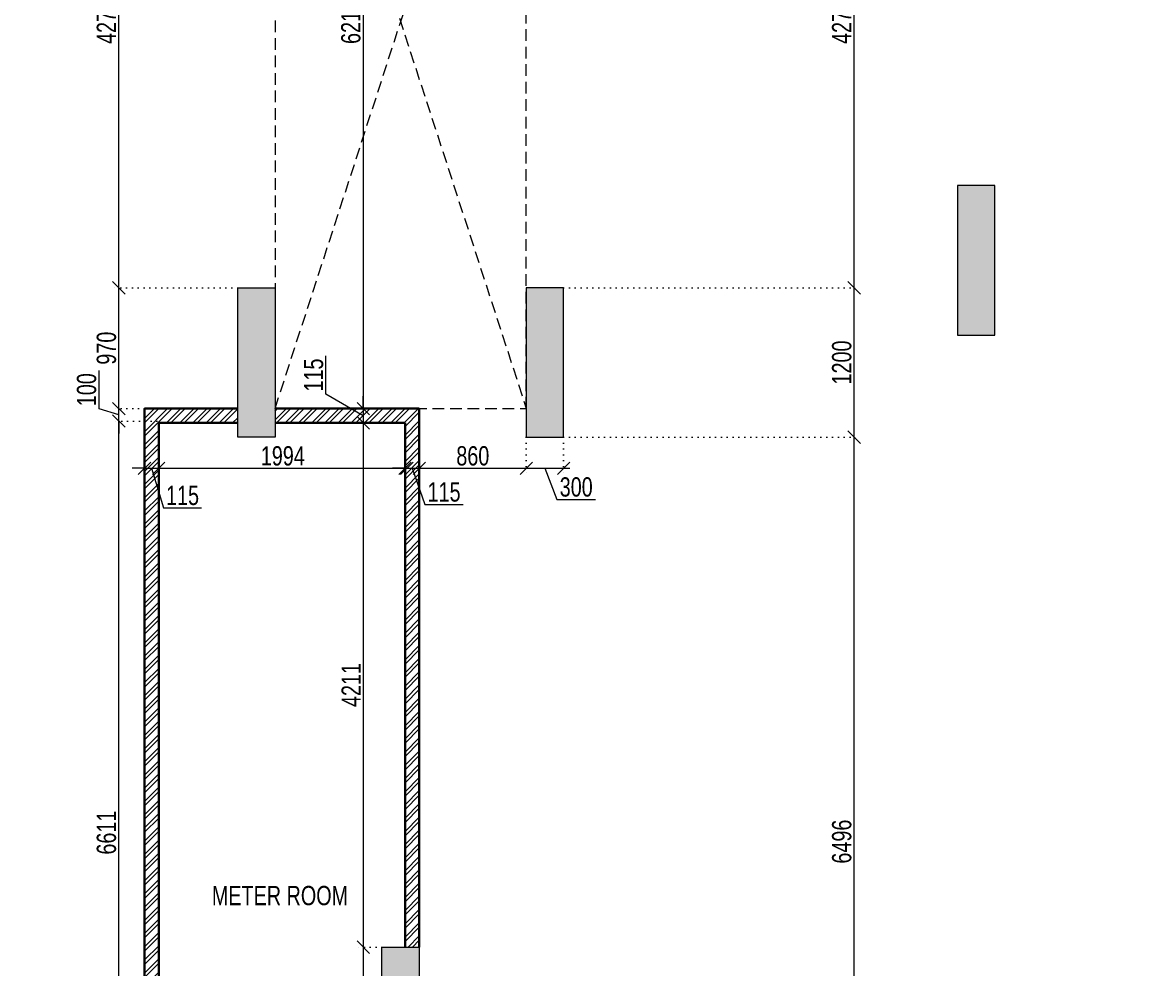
# Model space of a CAD drawing. Header units: inches. Extents: x 785882 to 928568, y 496782 to 576896.
# Drawn here: x 796653 to 805539, y 526168 to 533772 of the extents above; entities that cross this region are included whole.
import ezdxf

# ---------------------------------------------------------------- set-up
doc = ezdxf.new("R2010")
doc.units = ezdxf.units.IN
doc.header["$LTSCALE"] = 750
doc.header["$MEASUREMENT"] = 0
doc.linetypes.add('DOT', pattern=[0.25, 0, -0.25])
doc.linetypes.add('HIDDEN2', pattern=[0.1875, 0.125, -0.0625])
for name, color, linetype, lineweight in [('COLUMN', 5, 'Continuous', 13), ('DIMENSION WORKING-MSA', 222, 'Continuous', 13), ('DOTTED LINE-MSA', 3, 'HIDDEN2', 13), ('TEXT ROOM NAME-MSA', 210, 'Continuous', 13), ('WALL HATCH-MSA', 251, 'Continuous', 9), ('WALL-MSA', 32, 'Continuous', 30)]:
    doc.layers.add(name, color=color, linetype=linetype, lineweight=lineweight)
doc.layers.add('R.C.C HATCH-MSA', color=250, linetype='Continuous')
doc.styles.add('AR', font='swisscl.ttf')
doc.styles.add('MtXpl_Swis721_LtCn_B', font='swisscl.ttf')
doc.dimstyles.new('WORKING DIM', dxfattribs={"dimtxt": 155, "dimasz": 100, "dimexe": 50, "dimexo": 0, "dimgap": 20, "dimtad": 1, "dimdec": 0, "dimzin": 0, "dimdsep": 46, "dimtxsty": 'AR', "dimblk": 'OBLIQUE', "dimcen": 0.09, "dimdle": 50, "dimclrd": 256, "dimclre": 250, "dimclrt": 256, "dimadec": 0, "dimazin": 0, "dimtfac": 1, "dimtdec": 0, "dimtofl": 0, "dimtmove": 1, "dimatfit": 0, "dimfxl": 1, "dimtolj": 1, "dimtzin": 0, "dimlwd": -1, "dimlwe": -1, "dimarcsym": 0})

# ---------------------------------------------------------------- blocks, each defined once
blk = doc.blocks.new('_Oblique')
at = {"color": 0, "linetype": 'ByBlock', "lineweight": -2}
blk.add_line((-0.5, -0.5), (0.5, 0.5), dxfattribs=at)
blk = doc.blocks.new('*D2716')
at = {"layer": 'Defpoints', "color": 0, "ltscale": 0.25, "transparency": 16777216}
for p in [(801004.5, 530438), (803339.3, 530438), (801623.7, 523942.1)]:
    blk.add_point(p, dxfattribs=at)
at = {"layer": 'DIMENSION WORKING-MSA', "ltscale": 0.25, "transparency": 16777216}
blk.add_line((803339.3, 523892.1), (803339.3, 530488), dxfattribs=at)
at = {"layer": 'DIMENSION WORKING-MSA', "color": 250, "linetype": 'DOT', "ltscale": 0.25, "transparency": 16777216}
for p, q in [((801004.5, 530438), (803389.3, 530438)), ((801623.7, 523942.1), (803389.3, 523942.1))]:
    blk.add_line(p, q, dxfattribs=at)
at = {"layer": 'DIMENSION WORKING-MSA', "ltscale": 0.25, "transparency": 16777216, "xscale": 100, "yscale": 100, "zscale": 100}
for p, rotation in [((803339.3, 530438), 90), ((803339.3, 523942.1), 270)]:
    blk.add_blockref('_Oblique', p, dxfattribs=dict(at, rotation=rotation))
at = {"layer": 'DIMENSION WORKING-MSA', "ltscale": 0.25, "transparency": 16777216, "insert": (803239.9, 527190), "char_height": 155, "attachment_point": 5, "rotation": 90, "style": 'AR'}
blk.add_mtext('\\A1;6496', dxfattribs=at)
blk = doc.blocks.new('*D2717')
at = {"layer": 'Defpoints', "color": 0, "ltscale": 0.25, "transparency": 16777216}
for p in [(801004.5, 531638), (803339.3, 531638), (801004.5, 530438)]:
    blk.add_point(p, dxfattribs=at)
at = {"layer": 'DIMENSION WORKING-MSA', "color": 250, "linetype": 'DOT', "ltscale": 0.25, "transparency": 16777216}
for p, q in [((801004.5, 531638), (803389.3, 531638)), ((801004.5, 530438), (803389.3, 530438))]:
    blk.add_line(p, q, dxfattribs=at)
at = {"layer": 'DIMENSION WORKING-MSA', "ltscale": 0.25, "transparency": 16777216}
blk.add_line((803339.3, 530388), (803339.3, 531688), dxfattribs=at)
at = {"layer": 'DIMENSION WORKING-MSA', "ltscale": 0.25, "transparency": 16777216, "xscale": 100, "yscale": 100, "zscale": 100}
for p, rotation in [((803339.3, 531638), 90), ((803339.3, 530438), 270)]:
    blk.add_blockref('_Oblique', p, dxfattribs=dict(at, rotation=rotation))
at = {"layer": 'DIMENSION WORKING-MSA', "ltscale": 0.25, "transparency": 16777216, "insert": (803239.9, 531038), "char_height": 155, "attachment_point": 5, "rotation": 90, "style": 'AR'}
blk.add_mtext('\\A1;1200', dxfattribs=at)
blk = doc.blocks.new('*D2718')
at = {"layer": 'Defpoints', "color": 0, "ltscale": 0.25, "transparency": 16777216}
for p in [(801004.5, 535908.3), (803339.3, 535908.3), (801004.5, 531638)]:
    blk.add_point(p, dxfattribs=at)
at = {"layer": 'DIMENSION WORKING-MSA', "color": 250, "linetype": 'DOT', "ltscale": 0.25, "transparency": 16777216}
for p, q in [((801004.5, 535908.3), (803389.3, 535908.3)), ((801004.5, 531638), (803389.3, 531638))]:
    blk.add_line(p, q, dxfattribs=at)
at = {"layer": 'DIMENSION WORKING-MSA', "ltscale": 0.25, "transparency": 16777216}
blk.add_line((803339.3, 531588), (803339.3, 535958.3), dxfattribs=at)
at = {"layer": 'DIMENSION WORKING-MSA', "ltscale": 0.25, "transparency": 16777216, "xscale": 100, "yscale": 100, "zscale": 100}
for p, rotation in [((803339.3, 535908.3), 90), ((803339.3, 531638), 270)]:
    blk.add_blockref('_Oblique', p, dxfattribs=dict(at, rotation=rotation))
at = {"layer": 'DIMENSION WORKING-MSA', "ltscale": 0.25, "transparency": 16777216, "insert": (803239.9, 533773.1), "char_height": 155, "attachment_point": 5, "rotation": 90, "style": 'AR'}
blk.add_mtext('\\A1;4270', dxfattribs=at)
blk = doc.blocks.new('*D2423')
at = {"layer": 'Defpoints', "color": 0, "ltscale": 0.25, "transparency": 16777216}
for p in [(797430.5, 530568), (797736.1, 530568), (797751.1, 523957.1)]:
    blk.add_point(p, dxfattribs=at)
at = {"layer": 'DIMENSION WORKING-MSA', "ltscale": 0.25, "transparency": 16777216}
blk.add_line((797430.5, 523907.1), (797430.5, 530618), dxfattribs=at)
at = {"layer": 'DIMENSION WORKING-MSA', "color": 250, "linetype": 'DOT', "ltscale": 0.25, "transparency": 16777216}
for p, q in [((797736.1, 530568), (797380.5, 530568)), ((797751.1, 523957.1), (797380.5, 523957.1))]:
    blk.add_line(p, q, dxfattribs=at)
at = {"layer": 'DIMENSION WORKING-MSA', "ltscale": 0.25, "transparency": 16777216, "xscale": 100, "yscale": 100, "zscale": 100}
for p, rotation in [((797430.5, 530568), 90), ((797430.5, 523957.1), 270)]:
    blk.add_blockref('_Oblique', p, dxfattribs=dict(at, rotation=rotation))
at = {"layer": 'DIMENSION WORKING-MSA', "ltscale": 0.25, "transparency": 16777216, "insert": (797331.1, 527262.5), "char_height": 155, "attachment_point": 5, "rotation": 90, "style": 'AR'}
blk.add_mtext('\\A1;6611', dxfattribs=at)
blk = doc.blocks.new('*D2424')
at = {"layer": 'Defpoints', "color": 0, "ltscale": 0.25, "transparency": 16777216}
for p in [(797430.5, 530668), (797636.1, 530668), (797736.1, 530568)]:
    blk.add_point(p, dxfattribs=at)
at = {"layer": 'DIMENSION WORKING-MSA', "ltscale": 0.25, "transparency": 16777216}
for p, q in [((797271.1, 530665.8), (797271.1, 530973)), ((797430.5, 530668), (797430.5, 530768)), ((797430.5, 530618), (797271.1, 530665.8)), ((797430.5, 530568), (797430.5, 530668)), ((797430.5, 530568), (797430.5, 530468))]:
    blk.add_line(p, q, dxfattribs=at)
at = {"layer": 'DIMENSION WORKING-MSA', "color": 250, "linetype": 'DOT', "ltscale": 0.25, "transparency": 16777216}
for p, q in [((797636.1, 530668), (797380.5, 530668)), ((797736.1, 530568), (797380.5, 530568))]:
    blk.add_line(p, q, dxfattribs=at)
at = {"layer": 'DIMENSION WORKING-MSA', "ltscale": 0.25, "transparency": 16777216, "xscale": 100, "yscale": 100, "zscale": 100}
for p, rotation in [((797430.5, 530668), 270), ((797430.5, 530568), 90)]:
    blk.add_blockref('_Oblique', p, dxfattribs=dict(at, rotation=rotation))
at = {"layer": 'DIMENSION WORKING-MSA', "ltscale": 0.25, "transparency": 16777216, "insert": (797171.7, 530819.4), "char_height": 155, "attachment_point": 5, "rotation": 90, "style": 'AR'}
blk.add_mtext('\\A1;100', dxfattribs=at)
blk = doc.blocks.new('*D2425')
at = {"layer": 'Defpoints', "color": 0, "ltscale": 0.25, "transparency": 16777216}
for p in [(797430.5, 531638), (798385.2, 531638), (797636.1, 530668)]:
    blk.add_point(p, dxfattribs=at)
at = {"layer": 'DIMENSION WORKING-MSA', "color": 250, "linetype": 'DOT', "ltscale": 0.25, "transparency": 16777216}
for p, q in [((798385.2, 531638), (797380.5, 531638)), ((797636.1, 530668), (797380.5, 530668))]:
    blk.add_line(p, q, dxfattribs=at)
at = {"layer": 'DIMENSION WORKING-MSA', "ltscale": 0.25, "transparency": 16777216}
blk.add_line((797430.5, 530618), (797430.5, 531688), dxfattribs=at)
at = {"layer": 'DIMENSION WORKING-MSA', "ltscale": 0.25, "transparency": 16777216, "xscale": 100, "yscale": 100, "zscale": 100}
for p, rotation in [((797430.5, 531638), 90), ((797430.5, 530668), 270)]:
    blk.add_blockref('_Oblique', p, dxfattribs=dict(at, rotation=rotation))
at = {"layer": 'DIMENSION WORKING-MSA', "ltscale": 0.25, "transparency": 16777216, "insert": (797331.1, 531153), "char_height": 155, "attachment_point": 5, "rotation": 90, "style": 'AR'}
blk.add_mtext('\\A1;970', dxfattribs=at)
blk = doc.blocks.new('*D2426')
at = {"layer": 'Defpoints', "color": 0, "ltscale": 0.25, "transparency": 16777216}
for p in [(797430.5, 535908.3), (798385.2, 535908.3), (798385.2, 531638)]:
    blk.add_point(p, dxfattribs=at)
at = {"layer": 'DIMENSION WORKING-MSA', "color": 250, "linetype": 'DOT', "ltscale": 0.25, "transparency": 16777216}
for p, q in [((798385.2, 535908.3), (797380.5, 535908.3)), ((798385.2, 531638), (797380.5, 531638))]:
    blk.add_line(p, q, dxfattribs=at)
at = {"layer": 'DIMENSION WORKING-MSA', "ltscale": 0.25, "transparency": 16777216}
blk.add_line((797430.5, 531588), (797430.5, 535958.3), dxfattribs=at)
at = {"layer": 'DIMENSION WORKING-MSA', "ltscale": 0.25, "transparency": 16777216, "xscale": 100, "yscale": 100, "zscale": 100}
for p, rotation in [((797430.5, 535908.3), 90), ((797430.5, 531638), 270)]:
    blk.add_blockref('_Oblique', p, dxfattribs=dict(at, rotation=rotation))
at = {"layer": 'DIMENSION WORKING-MSA', "ltscale": 0.25, "transparency": 16777216, "insert": (797331.1, 533773.1), "char_height": 155, "attachment_point": 5, "rotation": 90, "style": 'AR'}
blk.add_mtext('\\A1;4270', dxfattribs=at)
blk = doc.blocks.new('*D2455')
at = {"layer": 'Defpoints', "color": 0, "ltscale": 0.25, "transparency": 16777216}
for p in [(797751.1, 530188), (799744.9, 530188), (799744.9, 530188)]:
    blk.add_point(p, dxfattribs=at)
at = {"layer": 'DIMENSION WORKING-MSA', "ltscale": 0.25, "transparency": 16777216}
blk.add_line((797701.1, 530188), (799794.9, 530188), dxfattribs=at)
at = {"layer": 'DIMENSION WORKING-MSA', "color": 250, "linetype": 'DOT', "ltscale": 0.25, "transparency": 16777216}
for p, q in [((797751.1, 530188), (797751.1, 530138)), ((799744.9, 530188), (799744.9, 530138))]:
    blk.add_line(p, q, dxfattribs=at)
at = {"layer": 'DIMENSION WORKING-MSA', "ltscale": 0.25, "transparency": 16777216, "xscale": 100, "yscale": 100, "zscale": 100, "rotation": 180}
blk.add_blockref('_Oblique', (797751.1, 530188), dxfattribs=at)
at = {"layer": 'DIMENSION WORKING-MSA', "ltscale": 0.25, "transparency": 16777216, "xscale": 100, "yscale": 100, "zscale": 100}
blk.add_blockref('_Oblique', (799744.9, 530188), dxfattribs=at)
at = {"layer": 'DIMENSION WORKING-MSA', "ltscale": 0.25, "transparency": 16777216, "insert": (798748, 530287.2), "char_height": 155, "attachment_point": 5, "style": 'AR'}
blk.add_mtext('\\A1;1994', dxfattribs=at)
blk = doc.blocks.new('*D2456')
at = {"layer": 'Defpoints', "color": 0, "ltscale": 0.25, "transparency": 16777216}
for p in [(799729.9, 530188), (799844.9, 530188), (799844.9, 530188)]:
    blk.add_point(p, dxfattribs=at)
at = {"layer": 'DIMENSION WORKING-MSA', "color": 250, "linetype": 'DOT', "ltscale": 0.25, "transparency": 16777216}
for p, q in [((799729.9, 530188), (799729.9, 530238)), ((799844.9, 530188), (799844.9, 530138))]:
    blk.add_line(p, q, dxfattribs=at)
at = {"layer": 'DIMENSION WORKING-MSA', "ltscale": 0.25, "transparency": 16777216}
for p, q in [((799729.9, 530188), (799629.9, 530188)), ((799729.9, 530188), (799844.9, 530188)), ((799787.4, 530188), (799890.3, 529898)), ((799844.9, 530188), (799944.9, 530188)), ((799890.3, 529898), (800197.2, 529898))]:
    blk.add_line(p, q, dxfattribs=at)
at = {"layer": 'DIMENSION WORKING-MSA', "ltscale": 0.25, "transparency": 16777216, "xscale": 100, "yscale": 100, "zscale": 100}
blk.add_blockref('_Oblique', (799729.9, 530188), dxfattribs=at)
at = {"layer": 'DIMENSION WORKING-MSA', "ltscale": 0.25, "transparency": 16777216, "xscale": 100, "yscale": 100, "zscale": 100, "rotation": 180}
blk.add_blockref('_Oblique', (799844.9, 530188), dxfattribs=at)
at = {"layer": 'DIMENSION WORKING-MSA', "ltscale": 0.25, "transparency": 16777216, "insert": (800043.8, 529997.1), "char_height": 155, "attachment_point": 5, "style": 'AR'}
blk.add_mtext('\\A1;115', dxfattribs=at)
blk = doc.blocks.new('*D2457')
at = {"layer": 'Defpoints', "color": 0, "ltscale": 0.25, "transparency": 16777216}
for p in [(800704.5, 530438), (799844.9, 530188), (800704.5, 530188)]:
    blk.add_point(p, dxfattribs=at)
at = {"layer": 'DIMENSION WORKING-MSA', "color": 250, "linetype": 'DOT', "ltscale": 0.25, "transparency": 16777216}
for p, q in [((800704.5, 530438), (800704.5, 530138)), ((799844.9, 530188), (799844.9, 530238))]:
    blk.add_line(p, q, dxfattribs=at)
at = {"layer": 'DIMENSION WORKING-MSA', "ltscale": 0.25, "transparency": 16777216}
blk.add_line((799794.9, 530188), (800754.5, 530188), dxfattribs=at)
at = {"layer": 'DIMENSION WORKING-MSA', "ltscale": 0.25, "transparency": 16777216, "xscale": 100, "yscale": 100, "zscale": 100, "rotation": 180}
blk.add_blockref('_Oblique', (799844.9, 530188), dxfattribs=at)
at = {"layer": 'DIMENSION WORKING-MSA', "ltscale": 0.25, "transparency": 16777216, "xscale": 100, "yscale": 100, "zscale": 100}
blk.add_blockref('_Oblique', (800704.5, 530188), dxfattribs=at)
at = {"layer": 'DIMENSION WORKING-MSA', "ltscale": 0.25, "transparency": 16777216, "insert": (800274.7, 530287.3), "char_height": 155, "attachment_point": 5, "style": 'AR'}
blk.add_mtext('\\A1;860', dxfattribs=at)
blk = doc.blocks.new('*D2458')
at = {"layer": 'Defpoints', "color": 0, "ltscale": 0.25, "transparency": 16777216}
for p in [(800704.5, 530438), (801004.5, 530438), (801004.5, 530188)]:
    blk.add_point(p, dxfattribs=at)
at = {"layer": 'DIMENSION WORKING-MSA', "color": 250, "linetype": 'DOT', "ltscale": 0.25, "transparency": 16777216}
for p, q in [((800704.5, 530438), (800704.5, 530138)), ((801004.5, 530438), (801004.5, 530138))]:
    blk.add_line(p, q, dxfattribs=at)
at = {"layer": 'DIMENSION WORKING-MSA', "ltscale": 0.25, "transparency": 16777216}
for p, q in [((800654.5, 530188), (801054.5, 530188)), ((800854.5, 530188), (800950.1, 529938)), ((800950.1, 529938), (801261.1, 529938))]:
    blk.add_line(p, q, dxfattribs=at)
at = {"layer": 'DIMENSION WORKING-MSA', "ltscale": 0.25, "transparency": 16777216, "xscale": 100, "yscale": 100, "zscale": 100, "rotation": 180}
blk.add_blockref('_Oblique', (800704.5, 530188), dxfattribs=at)
at = {"layer": 'DIMENSION WORKING-MSA', "ltscale": 0.25, "transparency": 16777216, "xscale": 100, "yscale": 100, "zscale": 100}
blk.add_blockref('_Oblique', (801004.5, 530188), dxfattribs=at)
at = {"layer": 'DIMENSION WORKING-MSA', "ltscale": 0.25, "transparency": 16777216, "insert": (801105.6, 530037.4), "char_height": 155, "attachment_point": 5, "style": 'AR'}
blk.add_mtext('\\A1;300', dxfattribs=at)
blk = doc.blocks.new('*D2468')
at = {"layer": 'Defpoints', "color": 0, "ltscale": 0.25, "transparency": 16777216}
for p in [(797636.1, 530188), (797751.1, 530188), (797751.1, 530188)]:
    blk.add_point(p, dxfattribs=at)
at = {"layer": 'DIMENSION WORKING-MSA', "ltscale": 0.25, "transparency": 16777216}
for p, q in [((797636.1, 530188), (797536.1, 530188)), ((797636.1, 530188), (797751.1, 530188)), ((797693.6, 530188), (797788.8, 529870.7)), ((797751.1, 530188), (797851.1, 530188)), ((797788.8, 529870.7), (798095.6, 529870.7))]:
    blk.add_line(p, q, dxfattribs=at)
at = {"layer": 'DIMENSION WORKING-MSA', "color": 250, "linetype": 'DOT', "ltscale": 0.25, "transparency": 16777216}
for p, q in [((797636.1, 530188), (797636.1, 530138)), ((797751.1, 530188), (797751.1, 530138))]:
    blk.add_line(p, q, dxfattribs=at)
at = {"layer": 'DIMENSION WORKING-MSA', "ltscale": 0.25, "transparency": 16777216, "xscale": 100, "yscale": 100, "zscale": 100}
blk.add_blockref('_Oblique', (797636.1, 530188), dxfattribs=at)
at = {"layer": 'DIMENSION WORKING-MSA', "ltscale": 0.25, "transparency": 16777216, "xscale": 100, "yscale": 100, "zscale": 100, "rotation": 180}
blk.add_blockref('_Oblique', (797751.1, 530188), dxfattribs=at)
at = {"layer": 'DIMENSION WORKING-MSA', "ltscale": 0.25, "transparency": 16777216, "insert": (797942.2, 529969.8), "char_height": 155, "attachment_point": 5, "style": 'AR'}
blk.add_mtext('\\A1;115', dxfattribs=at)
blk = doc.blocks.new('*D2473')
at = {"layer": 'Defpoints', "color": 0, "ltscale": 0.25, "transparency": 16777216}
for p in [(799394.9, 536878.3), (799394.9, 530668), (799394.9, 530668)]:
    blk.add_point(p, dxfattribs=at)
at = {"layer": 'DIMENSION WORKING-MSA', "ltscale": 0.25, "transparency": 16777216}
blk.add_line((799394.9, 536928.3), (799394.9, 530618), dxfattribs=at)
at = {"layer": 'DIMENSION WORKING-MSA', "color": 250, "linetype": 'DOT', "ltscale": 0.25, "transparency": 16777216}
for p, q in [((799394.9, 536878.3), (799444.9, 536878.3)), ((799394.9, 530668), (799444.9, 530668))]:
    blk.add_line(p, q, dxfattribs=at)
at = {"layer": 'DIMENSION WORKING-MSA', "ltscale": 0.25, "transparency": 16777216, "xscale": 100, "yscale": 100, "zscale": 100}
for p, rotation in [((799394.9, 536878.3), 90), ((799394.9, 530668), 270)]:
    blk.add_blockref('_Oblique', p, dxfattribs=dict(at, rotation=rotation))
at = {"layer": 'DIMENSION WORKING-MSA', "ltscale": 0.25, "transparency": 16777216, "insert": (799295.5, 533773.1), "char_height": 155, "attachment_point": 5, "rotation": 90, "style": 'AR'}
blk.add_mtext('\\A1;6210', dxfattribs=at)
blk = doc.blocks.new('*D2474')
at = {"layer": 'Defpoints', "color": 0, "ltscale": 0.25, "transparency": 16777216}
for p in [(799394.9, 530668), (799394.9, 530553), (799394.9, 530553)]:
    blk.add_point(p, dxfattribs=at)
at = {"layer": 'DIMENSION WORKING-MSA', "ltscale": 0.25, "transparency": 16777216}
for p, q in [((799094.9, 530783.9), (799094.9, 531090.7)), ((799394.9, 530610.5), (799094.9, 530783.9)), ((799394.9, 530668), (799394.9, 530768)), ((799394.9, 530668), (799394.9, 530553)), ((799394.9, 530553), (799394.9, 530453))]:
    blk.add_line(p, q, dxfattribs=at)
at = {"layer": 'DIMENSION WORKING-MSA', "color": 250, "linetype": 'DOT', "ltscale": 0.25, "transparency": 16777216}
for p, q in [((799394.9, 530668), (799344.9, 530668)), ((799394.9, 530553), (799444.9, 530553))]:
    blk.add_line(p, q, dxfattribs=at)
at = {"layer": 'DIMENSION WORKING-MSA', "ltscale": 0.25, "transparency": 16777216, "xscale": 100, "yscale": 100, "zscale": 100}
for p, rotation in [((799394.9, 530668), 270), ((799394.9, 530553), 90)]:
    blk.add_blockref('_Oblique', p, dxfattribs=dict(at, rotation=rotation))
at = {"layer": 'DIMENSION WORKING-MSA', "ltscale": 0.25, "transparency": 16777216, "insert": (798995.8, 530937.3), "char_height": 155, "attachment_point": 5, "rotation": 90, "style": 'AR'}
blk.add_mtext('\\A1;115', dxfattribs=at)
blk = doc.blocks.new('*D2475')
at = {"layer": 'Defpoints', "color": 0, "ltscale": 0.25, "transparency": 16777216}
for p in [(799394.9, 530553), (799394.9, 526342.1), (799544.9, 526342.1)]:
    blk.add_point(p, dxfattribs=at)
at = {"layer": 'DIMENSION WORKING-MSA', "ltscale": 0.25, "transparency": 16777216}
blk.add_line((799394.9, 530603), (799394.9, 526292.1), dxfattribs=at)
at = {"layer": 'DIMENSION WORKING-MSA', "color": 250, "linetype": 'DOT', "ltscale": 0.25, "transparency": 16777216}
for p, q in [((799394.9, 530553), (799444.9, 530553)), ((799544.9, 526342.1), (799344.9, 526342.1))]:
    blk.add_line(p, q, dxfattribs=at)
at = {"layer": 'DIMENSION WORKING-MSA', "ltscale": 0.25, "transparency": 16777216, "xscale": 100, "yscale": 100, "zscale": 100}
for p, rotation in [((799394.9, 530553), 90), ((799394.9, 526342.1), 270)]:
    blk.add_blockref('_Oblique', p, dxfattribs=dict(at, rotation=rotation))
at = {"layer": 'DIMENSION WORKING-MSA', "ltscale": 0.25, "transparency": 16777216, "insert": (799297.1, 528447.5), "char_height": 155, "attachment_point": 5, "rotation": 90, "style": 'AR'}
blk.add_mtext('\\A1;4211', dxfattribs=at)
blk = doc.blocks.new('*D2476')
at = {"layer": 'Defpoints', "color": 0, "ltscale": 0.25, "transparency": 16777216}
for p in [(799544.9, 526342.1), (799394.9, 525142.1), (799544.9, 525142.1)]:
    blk.add_point(p, dxfattribs=at)
at = {"layer": 'DIMENSION WORKING-MSA', "color": 250, "linetype": 'DOT', "ltscale": 0.25, "transparency": 16777216}
for p, q in [((799544.9, 526342.1), (799344.9, 526342.1)), ((799544.9, 525142.1), (799344.9, 525142.1))]:
    blk.add_line(p, q, dxfattribs=at)
at = {"layer": 'DIMENSION WORKING-MSA', "ltscale": 0.25, "transparency": 16777216}
blk.add_line((799394.9, 526392.1), (799394.9, 525092.1), dxfattribs=at)
at = {"layer": 'DIMENSION WORKING-MSA', "ltscale": 0.25, "transparency": 16777216, "xscale": 100, "yscale": 100, "zscale": 100}
for p, rotation in [((799394.9, 526342.1), 90), ((799394.9, 525142.1), 270)]:
    blk.add_blockref('_Oblique', p, dxfattribs=dict(at, rotation=rotation))
at = {"layer": 'DIMENSION WORKING-MSA', "ltscale": 0.25, "transparency": 16777216, "insert": (799295.5, 525742.1), "char_height": 155, "attachment_point": 5, "rotation": 90, "style": 'AR'}
blk.add_mtext('\\A1;1200', dxfattribs=at)
blk = doc.blocks.new('BLOCK-I & J BASEMENT 2 TO GROUND COLOUMN')
at = {"layer": 'R.C.C HATCH-MSA'}
h = blk.add_hatch(color=256, dxfattribs=at)
h.dxf.hatch_style = 1
h.paths.add_polyline_path([(15138.6, -30746.7), (14838.5, -30746.7), (14838.5, -31946.7), (15138.6, -31946.7)])
h.paths.add_polyline_path([(5587.8, -30746.7), (5887.8, -30746.7), (5887.8, -31946.7), (5587.8, -31946.7)])
h.paths.add_polyline_path([(18173.9, -30746.7), (18173.9, -31046.7), (19373.9, -31046.7), (19373.9, -30746.7)])
h.paths.add_polyline_path([(2552.6, -30746.7), (2552.6, -31046.7), (1352.6, -31046.7), (1352.6, -30746.7)])
h.paths.add_polyline_path([(11672.9, -31567.4), (11372.9, -31567.4), (11372.9, -32767.4), (11672.9, -32767.4)])
h.paths.add_polyline_path([(9053.5, -31567.4), (9353.5, -31567.4), (9353.5, -32767.4), (9053.5, -32767.4)])
h.paths.add_polyline_path([(1866.7, -36193.6), (1866.7, -36493.6), (666.7, -36493.6), (666.7, -36193.6)])
h.paths.add_polyline_path([(20059.7, -36193.6), (20059.7, -36493.6), (18859.7, -36493.6), (18859.7, -36193.6)])
h.paths.add_polyline_path([(5887.8, -37763.3), (5887.8, -38063.3), (4687.8, -38063.3), (4687.8, -37763.3)])
h.paths.add_polyline_path([(2495.4, -39281.1), (2495.4, -39581.1), (1295.4, -39581.1), (1295.4, -39281.1)])
h.paths.add_polyline_path([(18231, -39281.1), (18231, -39581.1), (19431, -39581.1), (19431, -39281.1)])
h.paths.add_polyline_path([(10513.2, -38063.3), (10213.2, -38063.3), (10213.2, -36863.3), (10513.2, -36863.3)])
h.paths.add_polyline_path([(15138.6, -28117.8), (14838.5, -28117.8), (14838.5, -26917.8), (15138.6, -26917.8)])
h.paths.add_polyline_path([(5587.8, -28117.8), (5887.8, -28117.8), (5887.8, -26917.8), (5587.8, -26917.8)])
h.paths.add_polyline_path([(18173.9, -28117.8), (18173.9, -27817.8), (19373.9, -27817.8), (19373.9, -28117.8)])
h.paths.add_polyline_path([(2552.6, -28117.8), (2552.6, -27817.8), (1352.6, -27817.8), (1352.6, -28117.8)])
h.paths.add_polyline_path([(11672.9, -27297.1), (11372.9, -27297.1), (11372.9, -26097.1), (11672.9, -26097.1)])
h.paths.add_polyline_path([(9053.5, -27297.1), (9353.5, -27297.1), (9353.5, -26097.1), (9053.5, -26097.1)])
h.paths.add_polyline_path([(1866.7, -22670.9), (1866.7, -22370.9), (666.7, -22370.9), (666.7, -22670.9)])
h.paths.add_polyline_path([(20059.7, -22670.9), (20059.7, -22370.9), (18859.7, -22370.9), (18859.7, -22670.9)])
h.paths.add_polyline_path([(5887.8, -21101.2), (5887.8, -20801.2), (4687.8, -20801.2), (4687.8, -21101.2)])
h.paths.add_polyline_path([(2495.4, -19583.4), (2495.4, -19283.4), (1295.4, -19283.4), (1295.4, -19583.4)])
h.paths.add_polyline_path([(18231, -19583.4), (18231, -19283.4), (19431, -19283.4), (19431, -19583.4)])
h.paths.add_polyline_path([(10513.2, -20801.2), (10213.2, -20801.2), (10213.2, -22001.2), (10513.2, -22001.2)])
h.paths.add_polyline_path([(11277.6, -17832.2), (11277.6, -17532.2), (12477.6, -17532.2), (12477.6, -17832.2)])
h.paths.add_polyline_path([(9448.8, -17832.2), (9448.8, -17532.2), (8248.8, -17532.2), (8248.8, -17832.2)])
h.paths.add_polyline_path([(15810.1, -15622.4), (15810.1, -15322.4), (17010.1, -15322.4), (17010.1, -15622.4)])
h.paths.add_polyline_path([(4916.3, -15622.4), (4916.3, -15322.4), (3716.3, -15322.4), (3716.3, -15622.4)])
h.paths.add_polyline_path([(20726.4, -13444.5), (20726.4, -13144.5), (19131, -13144.5), (19131, -13444.5)])
h.paths.add_polyline_path([(0, -13444.5), (0, -13144.5), (1595.4, -13144.5), (1595.4, -13444.5)])
h.paths.add_polyline_path([(9448.8, -12590.5), (9148.8, -12590.5), (9148.8, -11390.5), (9448.8, -11390.5)])
h.paths.add_polyline_path([(11277.6, -12590.5), (11577.6, -12590.5), (11577.6, -11390.5), (11277.6, -11390.5)])
h.paths.add_polyline_path([(14200.1, -11620.5), (16640.1, -11620.5), (16640.1, -8952.1), (14200.1, -8952.1), (14200.1, -9182.1), (16410.1, -9182.1), (16410.1, -11390.5), (14200.1, -11390.5)])
h.paths.add_polyline_path([(6526.3, -11620.5), (4086.3, -11620.5), (4086.3, -8952.1), (6526.3, -8952.1), (6526.3, -9182.1), (4316.3, -9182.1), (4316.3, -11390.5), (6526.3, -11390.5)])
h.paths.add_polyline_path([(8229.6, -9182.1), (7929.6, -9182.1), (7929.6, -7982.1), (8229.6, -7982.1)])
h.paths.add_polyline_path([(8229.6, -3464.6), (7929.6, -3464.6), (7929.6, -4664.6), (8229.6, -4664.6)])
h.paths.add_polyline_path([(1200, -7353.3), (1200, -7053.3), (0, -7053.3), (0, -7353.3)])
h.paths.add_polyline_path([(3582.8, -4238.3), (3582.8, -3938.3), (2382.8, -3938.3), (2382.8, -4238.3)])
h.paths.add_polyline_path([(8229.6, -609.6), (7929.6, -609.6), (7929.6, -1809.6), (8229.6, -1809.6)])
h.paths.add_polyline_path([(3582.8, 0), (3282.8, 0), (3282.8, -1200), (3582.8, -1200)])
h.paths.add_polyline_path([(0, 0), (0, -300), (1200, -300), (1200, 0)])
h.paths.add_polyline_path([(12496.8, -9182.1), (12796.8, -9182.1), (12796.8, -7982.1), (12496.8, -7982.1)])
h.paths.add_polyline_path([(12496.8, -3464.6), (12796.8, -3464.6), (12796.8, -4664.6), (12496.8, -4664.6)])
h.paths.add_polyline_path([(19526.4, -7353.3), (19526.4, -7053.3), (20726.4, -7053.3), (20726.4, -7353.3)])
h.paths.add_polyline_path([(17143.6, -4238.3), (17143.6, -3938.3), (18343.6, -3938.3), (18343.6, -4238.3)])
h.paths.add_polyline_path([(12496.8, -609.6), (12796.8, -609.6), (12796.8, -1809.6), (12496.8, -1809.6)])
h.paths.add_polyline_path([(17143.6, 0), (17443.6, 0), (17443.6, -1200), (17143.6, -1200)])
h.paths.add_polyline_path([(20726.4, 0), (20726.4, -300), (19526.4, -300), (19526.4, 0)])
h.paths.add_polyline_path([(11277.6, -41032.3), (11277.6, -41332.3), (12477.6, -41332.3), (12477.6, -41032.3)])
h.paths.add_polyline_path([(9448.8, -41032.3), (9448.8, -41332.3), (8248.8, -41332.3), (8248.8, -41032.3)])
h.paths.add_polyline_path([(4916.3, -43242.1), (4916.3, -43542.1), (3716.3, -43542.1), (3716.3, -43242.1)])
h.paths.add_polyline_path([(0, -45420), (0, -45720), (1595.4, -45720), (1595.4, -45420)])
h.paths.add_polyline_path([(15810.1, -43242.1), (15810.1, -43542.1), (17010.1, -43542.1), (17010.1, -43242.1)])
h.paths.add_polyline_path([(20726.4, -45420), (20726.4, -45720), (19131, -45720), (19131, -45420)])
h.paths.add_polyline_path([(9448.8, -46274), (9148.8, -46274), (9148.8, -47474), (9448.8, -47474)])
h.paths.add_polyline_path([(11277.6, -46274), (11577.6, -46274), (11577.6, -47474), (11277.6, -47474)])
h.paths.add_polyline_path([(14200.1, -47244), (16640.1, -47244), (16640.1, -49912.4), (14200.1, -49912.4), (14200.1, -49682.4), (16410.1, -49682.4), (16410.1, -47474), (14200.1, -47474)])
h.paths.add_polyline_path([(6526.3, -47244), (4086.3, -47244), (4086.3, -49912.4), (6526.3, -49912.4), (6526.3, -49682.4), (4316.3, -49682.4), (4316.3, -47474), (6526.3, -47474)])
h.paths.add_polyline_path([(8229.6, -49682.4), (7929.6, -49682.4), (7929.6, -50882.4), (8229.6, -50882.4)])
h.paths.add_polyline_path([(8229.6, -55399.9), (7929.6, -55399.9), (7929.6, -54199.9), (8229.6, -54199.9)])
h.paths.add_polyline_path([(1200, -51511.2), (1200, -51811.2), (0, -51811.2), (0, -51511.2)])
h.paths.add_polyline_path([(3582.8, -52711.2), (3282.8, -52711.2), (3282.8, -51511.2), (3582.8, -51511.2)])
h.paths.add_polyline_path([(8229.6, -58254.9), (7929.6, -58254.9), (7929.6, -57054.9), (8229.6, -57054.9)])
h.paths.add_polyline_path([(3582.8, -58864.5), (3282.8, -58864.5), (3282.8, -57664.5), (3582.8, -57664.5)])
h.paths.add_polyline_path([(0, -57914.5), (300, -57914.5), (300, -58864.5), (0, -58864.5)])
h.paths.add_polyline_path([(12496.8, -49682.4), (12796.8, -49682.4), (12796.8, -50882.4), (12496.8, -50882.4)])
h.paths.add_polyline_path([(12496.8, -55399.9), (12796.8, -55399.9), (12796.8, -54199.9), (12496.8, -54199.9)])
h.paths.add_polyline_path([(19526.4, -51511.2), (19526.4, -51811.2), (20726.4, -51811.2), (20726.4, -51511.2)])
h.paths.add_polyline_path([(17443.6, -51511.2), (17143.6, -51511.2), (17143.6, -52711.2), (17443.6, -52711.2)])
h.paths.add_polyline_path([(12496.8, -58254.9), (12796.8, -58254.9), (12796.8, -57054.9), (12496.8, -57054.9)])
h.paths.add_polyline_path([(17143.6, -58864.5), (17443.6, -58864.5), (17443.6, -57664.5), (17143.6, -57664.5)])
h.paths.add_polyline_path([(20426.4, -58864.5), (20726.4, -58864.5), (20726.4, -57914.5), (20426.4, -57914.5)])
h.paths.add_polyline_path([(14838.5, -37763.3), (14838.5, -38063.3), (16038.5, -38063.3), (16038.5, -37763.3)])
h.paths.add_polyline_path([(14838.5, -21101.2), (14838.5, -20801.2), (16038.5, -20801.2), (16038.5, -21101.2)])
at = {"layer": 'COLUMN'}
for points in [[(15138.6, -30746.7), (14838.5, -30746.7), (14838.5, -31946.7), (15138.6, -31946.7)], [(9053.5, -31567.4), (9353.5, -31567.4), (9353.5, -32767.4), (9053.5, -32767.4)], [(11672.9, -31567.4), (11372.9, -31567.4), (11372.9, -32767.4), (11672.9, -32767.4)], [(10513.2, -38063.3), (10213.2, -38063.3), (10213.2, -36863.3), (10513.2, -36863.3)]]:
    blk.add_lwpolyline(points, close=True, dxfattribs=at)
blk = doc.blocks.new('A$C2d1cd656')
at = {"layer": 'WALL HATCH-MSA'}
h = blk.add_hatch(dxfattribs=at)
h.set_pattern_fill('ANSI32', color=256, scale=200)
h.set_pattern_definition([(45, (-805741.795, -515731.36), (-53.0330086, 53.0330086), []), (45, (-805706.44, -515731.36), (-53.0330086, 53.0330086), [])])
h.paths.add_polyline_path([(-7056.6, 14821.6), (-6011.9, 14821.6), (-6011.9, 10610.7), (-5896.9, 10610.7), (-5896.9, 14936.6), (-7056.6, 14936.6)])
h.paths.add_polyline_path([(-7191.3, 8110.7), (-5896.9, 8110.7), (-5896.9, 8225.7), (-7990.7, 8225.7), (-7990.7, 14821.6), (-7356.6, 14821.6), (-7356.6, 14936.6), (-8105.7, 14936.6), (-8105.7, 6441.7), (-7990.7, 6441), (-7990.7, 8110)])
at = {"layer": 'DOTTED LINE-MSA'}
for p, q in [((-7056.6, 14936.6), (-5037.2, 21146.9)), ((-7056.6, 21146.9), (-5037.2, 14936.6))]:
    blk.add_line(p, q, dxfattribs=at)
blk.add_lwpolyline([(-5037.2, 21146.9), (-7056.6, 21146.9), (-7056.6, 14936.6), (-5037.2, 14936.6)], close=True, dxfattribs=at)
at = {"layer": 'WALL-MSA'}
for p, q in [((-8105.7, 6441.7), (-8105.7, 14936.6)), ((-8105.7, 14936.6), (-7356.6, 14936.6)), ((-7056.6, 14936.6), (-5896.9, 14936.6)), ((-5896.9, 14936.6), (-5896.9, 10610.7)), ((-7356.6, 14821.6), (-7990.7, 14821.6)), ((-7990.7, 14821.6), (-7990.7, 8225.7)), ((-6011.9, 14821.6), (-7056.6, 14821.6)), ((-6011.9, 10610.7), (-6011.9, 14821.6))]:
    blk.add_line(p, q, dxfattribs=at)
at = {"layer": 'COLUMN'}
blk.add_blockref('BLOCK-I & J BASEMENT 2 TO GROUND COLOUMN', (-16410.1, 47474), dxfattribs=at)
at = {"layer": 'TEXT ROOM NAME-MSA', "lineweight": 0, "style": 'MtXpl_Swis721_LtCn_B'}
blk.add_text('METER ROOM', height=155, dxfattribs=at).set_placement((-7563.8, 10947.7))

msp = doc.modelspace()

# ---------------------------------------------------------------- block references
msp.add_blockref('A$C2d1cd656', (805741.8, 515731.4))

# ---------------------------------------------------------------- dimensions: what is measured, and where the dimension line sits
at = {"layer": 'DIMENSION WORKING-MSA', "ltscale": 0.25}
for base, p1, p2, picture, middle in [((799394.9, 530668), (799394.9, 536878.3), (799394.9, 530668), '*D2473', (799295.5, 533773.1)), ((797430.5, 535908.3), (798385.2, 531638), (798385.2, 535908.3), '*D2426', (797331.1, 533773.1)), ((803339.3, 535908.3), (801004.5, 531638), (801004.5, 535908.3), '*D2718', (803239.9, 533773.1)), ((797430.5, 531638), (797636.1, 530668), (798385.2, 531638), '*D2425', (797331.1, 531153)), ((803339.3, 531638), (801004.5, 530438), (801004.5, 531638), '*D2717', (803239.9, 531038)), ((797430.5, 530668), (797736.1, 530568), (797636.1, 530668), '*D2424', (797171.7, 530685.8)), ((797430.5, 530568), (797751.1, 523957.1), (797736.1, 530568), '*D2423', (797331.1, 527262.5)), ((799394.9, 526342.1), (799394.9, 530553), (799544.9, 526342.1), '*D2475', (799297.1, 528447.5)), ((803339.3, 530438), (801623.7, 523942.1), (801004.5, 530438), '*D2716', (803239.9, 527190)), ((799394.9, 525142.1), (799544.9, 526342.1), (799544.9, 525142.1), '*D2476', (799295.5, 525742.1))]:
    dim = msp.add_linear_dim(base=base, p1=p1, p2=p2, angle=90, dimstyle='WORKING DIM', dxfattribs=at)
    dim.commit()
    dim.dimension.update_dxf_attribs({"geometry": picture, "text_midpoint": middle})
dim = msp.add_linear_dim(base=(799394.9, 530553), p1=(799394.9, 530668), p2=(799394.9, 530553), angle=90, dimstyle='WORKING DIM', dxfattribs=at)
dim.commit()
dim.dimension.update_dxf_attribs({"geometry": '*D2474', "text_midpoint": (799094.9, 530803.9), "dimtype": 160})
for base, p1, p2, picture, middle in [((800704.5, 530188), (799844.9, 530188), (800704.5, 530438), '*D2457', (800274.7, 530287.3)), ((799744.9, 530188), (797751.1, 530188), (799744.9, 530188), '*D2455', (798748, 530287.2)), ((797751.1, 530188), (797636.1, 530188), (797751.1, 530188), '*D2468', (797808.8, 529969.8))]:
    dim = msp.add_linear_dim(base=base, p1=p1, p2=p2, dimstyle='WORKING DIM', dxfattribs=at)
    dim.commit()
    dim.dimension.update_dxf_attribs({"geometry": picture, "text_midpoint": middle})
for base, p1, p2, picture, middle in [((801004.5, 530188), (800704.5, 530438), (801004.5, 530438), '*D2458', (800970.1, 529938)), ((799844.9, 530188), (799729.9, 530188), (799844.9, 530188), '*D2456', (799910.3, 529898))]:
    dim = msp.add_linear_dim(base=base, p1=p1, p2=p2, dimstyle='WORKING DIM', dxfattribs=at)
    dim.commit()
    dim.dimension.update_dxf_attribs({"geometry": picture, "text_midpoint": middle, "dimtype": 160})

doc.saveas('drawing.dxf')
